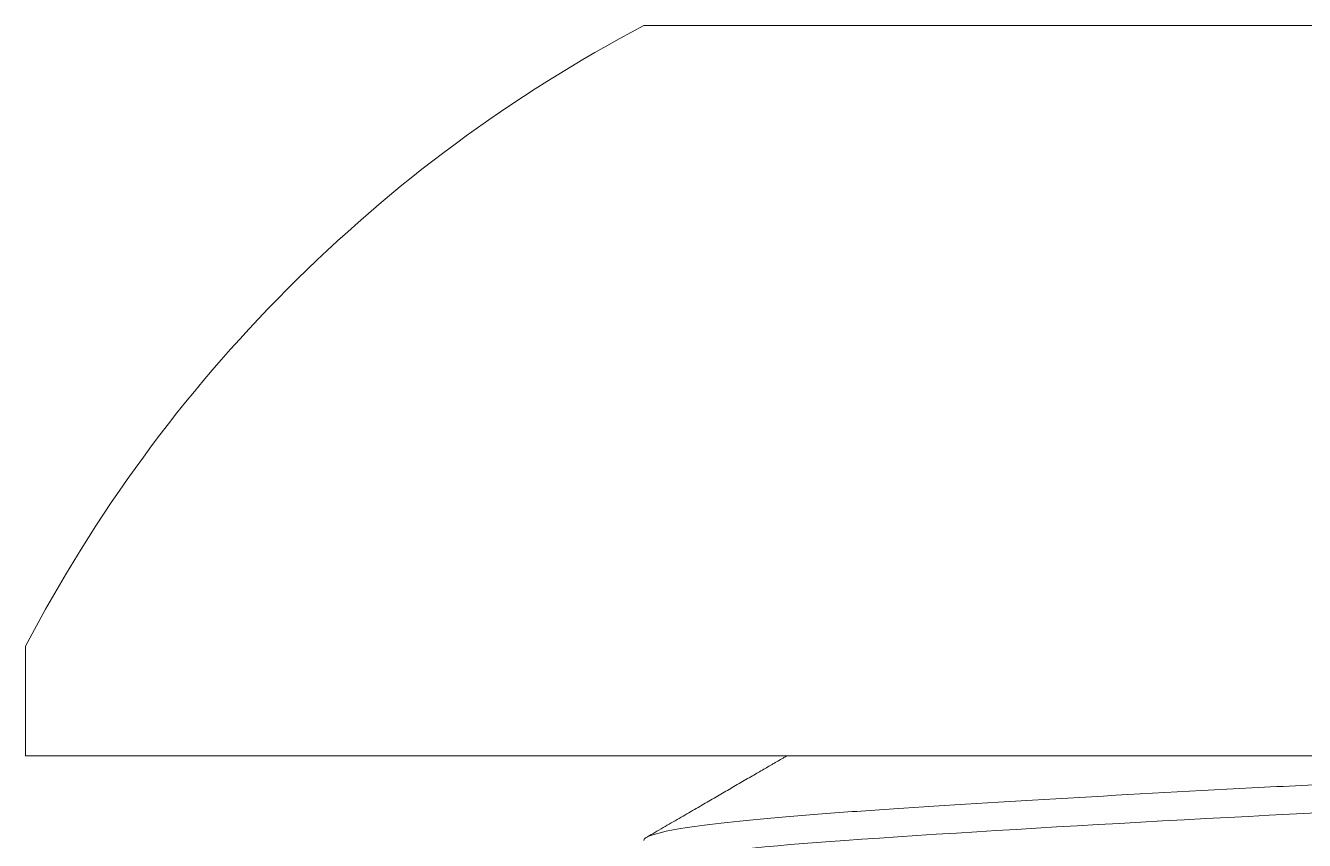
# Model space of a CAD drawing. Header units: inches. Extents: x -1 to 66.5, y -11.9 to 25.2.
# Drawn here: x 66.0138 to 66.2496, y -4.1675 to -4.0172 of the extents above; entities that cross this region are included whole.
import ezdxf

# ---------------------------------------------------------------- set-up
doc = ezdxf.new("R2010")
doc.units = ezdxf.units.IN
doc.header["$MEASUREMENT"] = 0
doc.linetypes.add('SLD-Solid', pattern=[0])
doc.layers.add('Fastener', color=134, linetype='Continuous')

msp = doc.modelspace()

# ---------------------------------------------------------------- linework, layer by layer
at = {"layer": 'Fastener', "linetype": 'SLD-Solid', "lineweight": 15}
for p, q in [((66.12775196084225, -4.017247130141378), (66.254418626467, -4.017247130141378)), ((66.01375196666879, -4.131713800034859), (66.01375196666879, -4.15191379557168)), ((66.01375196666879, -4.15191379557168), (66.254418626467, -4.15191379557168))]:
    msp.add_line(p, q, dxfattribs=at)
at = {"layer": 'Fastener', "linetype": 'SLD-Solid', "lineweight": 15, "flags": 128}
msp.add_lwpolyline([(66.12825002286637, -4.173313217252627), (66.12797689602155, -4.173126268301161), (66.12780790130714, -4.172935102731742), (66.12775196084225, -4.172747127125476), (66.12782690664312, -4.172529341863573), (66.12805355291378, -4.172307339983718), (66.12843418518335, -4.172081463704167), (66.12897062454192, -4.171852067465281), (66.12966408097549, -4.171619542373655), (66.13051522669855, -4.171384267313798), (66.13152415948771, -4.171146694502703), (66.13258716276336, -4.170927234815693), (66.13378148007762, -4.170706540698504), (66.13510580366781, -4.170484942147318), (66.13655845910883, -4.17026279360249), (66.13813733198066, -4.170040461726444), (66.13983990453463, -4.169818288737446), (66.14166325569335, -4.169596629075855), (66.143604097717, -4.169375849404098), (66.1456587884255, -4.169156279718365), (66.14782335564244, -4.168938286681083), (66.15009348497327, -4.16872217584428), (66.1524646236928, -4.168508277204147), (66.1547884324035, -4.168308910618357), (66.15719350573102, -4.168112049559184), (66.15967544983715, -4.167917926246155), (66.16222974866301, -4.167726772898817), (66.16485177003986, -4.167538797292551), (66.1679854688391, -4.167321012030648), (66.17124205455208, -4.167099010150785), (66.1746176650012, -4.166873133871235), (66.17810789412621, -4.166643737632356), (66.18170783476161, -4.166411200318649), (66.1854120603034, -4.166175937480865), (66.18921466137544, -4.165938352447689), (66.19278138850564, -4.165718904982768), (66.19642024424704, -4.165498198643498), (66.2001257592184, -4.165276600092312), (66.20389221654129, -4.165054463769557), (66.20771368545091, -4.164832119671431), (66.21158405490674, -4.164609946682432), (66.21549705803673, -4.16438829924293), (66.2194463179701, -4.164167519571166), (66.22342536922598, -4.16394794988544), (66.22742770660174, -4.16372994462607), (66.2314468050339, -4.163513833789267), (66.23547616543081, -4.163299947371215), (66.23927888566814, -4.163100580785425), (66.2430796694695, -4.162903719726252), (66.24687327967317, -4.162709596413222), (66.25065459408137, -4.162518443065892), (66.254418626467, -4.162330467459618), (66.25877540075524, -4.162112682197716), (66.26315426951044, -4.161890680317853), (66.26754745910716, -4.161664791816229), (66.27194696217262, -4.161435395577342), (66.27634458609312, -4.161202870485717), (66.28073199388163, -4.160967607647933), (66.28510076452433, -4.160730022614764), (66.28908186603431, -4.160510562927755), (66.2930336803826, -4.160289868810565), (66.29694973903285, -4.16006827025938), (66.3008236559477, -4.159846121714551), (66.30464915814406, -4.159623789838506), (66.30842011930382, -4.159401616849507), (66.31213059032902, -4.159179969409998), (66.31577484211921, -4.158959177516159), (66.31934738084894, -4.158739620052508), (66.32284297546752, -4.158521614793145), (66.32625670658737, -4.158305503956342), (66.3295839481508, -4.158091605316201), (66.33263799564796, -4.1578922509525), (66.33560804078218, -4.15769538989332), (66.3384910708105, -4.157501266580297), (66.34128436020886, -4.157310101010879), (66.34398548289414, -4.157122125404612), (66.34701319180668, -4.156904340142702), (66.34994926566668, -4.156682338262847), (66.3527865606678, -4.156456461983296), (66.35551816522317, -4.156227065744417), (66.3581374060766, -4.155994540652785), (66.36063792163486, -4.155759277815008), (66.36301368641205, -4.155521692781832), (66.36507709146431, -4.155302233094829), (66.3670269411617, -4.15508153897764), (66.36885956887991, -4.154859940426455), (66.370571662435, -4.154637791881619), (66.37216026408333, -4.154415460005573), (66.37362283163208, -4.154193287016575), (66.37495723843912, -4.153971627354984), (66.37616172452479, -4.153750847683227), (66.37723500657059, -4.153531290219576), (66.3781761923646, -4.153313284960213), (66.37898482968981, -4.15309717412341), (66.37966090632418, -4.152883275483276), (66.38017725258152, -4.152683921119568), (66.38057675574419, -4.152487047838306), (66.38086035691245, -4.152292924525284), (66.38102935162688, -4.152101771177946), (66.38108529209177, -4.15191379557168), (66.38108529209177, -4.15191379557168)], dxfattribs=at)
at = {"layer": 'Fastener', "linetype": 'SLD-Solid', "lineweight": 15}
msp.add_arc((66.254418626467, -4.257398343498011), 0.2715088391215026, 117.8092020476255, 152.4248626730108, dxfattribs=at)
for points, knots in [([(66.12775195980034, -4.167538796809239), (66.12775195979805, -4.166937312738611), (66.129528669696, -4.166281562027287), (66.13679565890246, -4.164937960947626), (66.14228359682025, -4.164251330108073), (66.15270890857715, -4.163265764641579), (66.15654232044156, -4.162944611423306), (66.16476307824968, -4.162326338577856), (66.16914312460045, -4.162029113563477), (66.18341294524586, -4.161079256941257), (66.19430655757301, -4.160403097674589), (66.21758422580547, -4.159049495942838), (66.22994621475749, -4.158373336676142), (66.24834545296869, -4.157423480053843), (66.2543965981142, -4.157126255039429), (66.2666098641051, -4.156507982194043), (66.27277296878525, -4.156186828975798), (66.29113196139811, -4.155201263509355), (66.30318710660777, -4.154514632669816), (66.32533857131119, -4.153171031590119), (66.33541654716427, -4.152515280878738), (66.3439854854173, -4.151913796808046)], [0, 0, 0, 0, 0.1250000000000001, 0.1250000000000001, 0.2500000000000001, 0.2500000000000001, 0.3125000000000001, 0.3125000000000001, 0.3750000000000001, 0.3750000000000001, 0.5000000000000001, 0.5000000000000001, 0.6250000000000001, 0.6250000000000001, 0.6875, 0.6875, 0.75, 0.75, 0.875, 0.875, 1, 1, 1, 1]), ([(66.15421511291544, -4.151906046772304), (66.15414932391924, -4.151944274125242), (66.15389379728016, -4.152092750429532), (66.15348989187022, -4.152327371684123), (66.15303267105301, -4.152592982838762), (66.15267515001545, -4.152800651762618), (66.15238454591142, -4.152969466811712), (66.15212597820704, -4.153119635409737), (66.15186478026587, -4.15327134817764), (66.1515867382156, -4.153432838952611), (66.1510965060006, -4.153717569892564), (66.1503572051858, -4.154146892657181), (66.14937518012795, -4.154717145007403), (66.14831751496375, -4.155331258824738), (66.14719277129134, -4.155984208253045), (66.14597184641006, -4.156692955767767), (66.14433066662913, -4.157645488051557), (66.14225586205747, -4.158849515938243), (66.13972853486678, -4.160315801003058), (66.13705935342396, -4.161864031994689), (66.1342482902726, -4.163494237254717), (66.13129526482587, -4.165206382888123), (66.12927931405162, -4.166374943152015), (66.1282476762268, -4.166972939384941)], [0, 0, 0, 0, 0.007603073222038559, 0.02953058808598624, 0.04667481302545467, 0.06043996571741678, 0.07084485282784618, 0.08025701463370079, 0.0903182390216608, 0.1010279853406949, 0.1123864399070882, 0.1469676190748421, 0.1864560374475097, 0.225861674478575, 0.2691805364143019, 0.3164141522227992, 0.3669306820394715, 0.4587968983859902, 0.5561171362360935, 0.6588943999544565, 0.7671316610676704, 0.8808325135186654, 1, 1, 1, 1])]:
    msp.add_open_spline(points, degree=3, knots=knots, dxfattribs=at)

doc.saveas('drawing.dxf')
